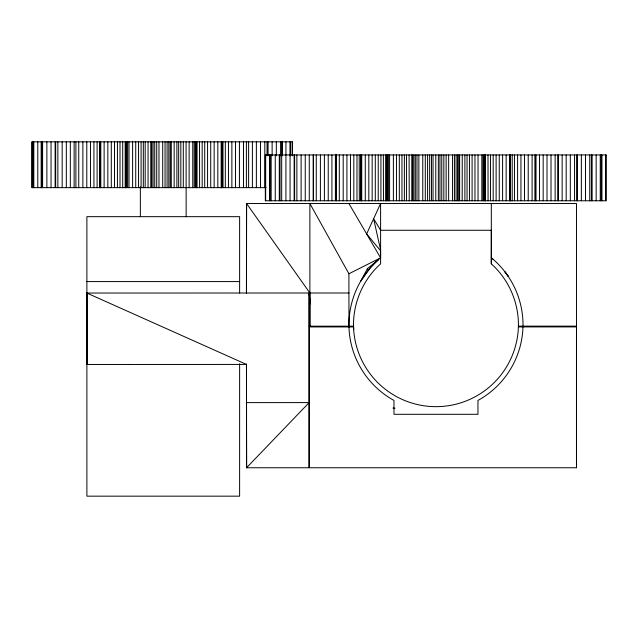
<?xml version="1.0" encoding="UTF-8"?>
<svg xmlns="http://www.w3.org/2000/svg" width="638" height="638" viewBox="0 0 638 638"><rect width="100%" height="100%" fill="white"/><g stroke="black" fill="none" stroke-linecap="round" stroke-linejoin="round"><path stroke-width="0.96" d="M246.499 293.033L246.579 203.53L576.481 203.53L576.473 467.758L576.489 326.146L518.375 326.146M309.143 402.586L309.127 467.75L309.119 293.009L309.143 402.586L246.579 467.75L576.473 467.75M246.428 293.033L246.587 203.53L309.885 293.001L348.986 293.001M462.183 200.771L462.255 154.954M491.332 230.262L491.308 263.845L494.283 266.636A82.477 82.477 0 0 1 518.439 324.949L518.263 329.583A82.477 82.477 0 0 1 435.969 406.661A82.477 82.477 0 0 1 353.667 329.583L353.492 324.949A82.477 82.477 0 0 1 377.648 266.636L380.599 263.869L380.599 203.53L366.643 233.915L380.607 250.782L380.599 257.832L367.392 268.67L360.574 281.422L370.511 267.553L378.565 259.499A87.055 87.055 0 0 0 348.914 324.949L348.97 326.935L348.906 273.766L309.877 203.53L309.885 326.935L353.556 326.935L353.492 324.949M491.332 257.832L493.365 259.499A87.055 87.055 0 0 1 523.024 324.949L522.833 329.878A87.055 87.055 0 0 1 479.497 399.579L477.966 400.393L477.966 414.301L393.965 414.301L393.965 400.393L392.434 399.579A87.055 87.055 0 0 1 349.098 329.878L348.978 326.17M348.906 273.766L380.599 257.832L348.898 203.53M119.489 364.481L120.064 364.481M130.551 364.473L129.985 364.473M266.086 187.652L31.9 187.652L31.9 141.835L292.459 141.835L292.459 155.776M380.551 230.262L491.603 230.262M86.888 281.581L239.617 281.581M309.127 326.178L353.556 326.17L353.667 329.583M518.375 326.911L576.489 326.903L576.473 324.949M86.872 364.489L246.499 364.434L86.824 293.041L86.896 364.489L86.824 293.041L309.885 293.001L309.845 325.962M246.515 363.939L246.507 402.618L309.127 402.594M392.984 408.041L394.962 408.2M491.308 257.64L493.365 259.499M367.392 268.67L368.501 270.01M380.599 230.262L373.621 218.722L380.607 249.984M309.047 293.017L310.411 303.879M246.459 364.434L246.579 467.75L246.531 402.618L246.539 414.142M409.086 154.954L409.229 200.771M383.342 154.954L383.486 200.771M359.194 154.954L359.33 200.771M487.998 154.954L488.07 200.771M246.483 402.618L246.579 467.75M222.973 141.835L223.037 187.652M199.534 141.835L199.598 187.652M605.757 154.954L605.757 200.771M601.937 154.954L601.937 200.771M601.267 154.954L601.267 200.771M600.246 154.954L600.246 200.771M596.163 154.954L596.163 200.771M592.112 154.954L592.112 200.771M591.402 154.954L591.402 200.771M589.743 154.954L589.743 200.771M585.509 154.954L585.509 200.771M581.354 154.954L581.354 200.771M577.278 154.954L577.278 200.771M576.8 154.954L576.8 200.771M574.551 154.954L574.551 200.771M570.308 154.954L570.308 200.771M566.169 154.954L566.169 200.771M562.15 154.954L562.15 200.771M558.266 154.954L558.266 200.771M557.923 154.954L557.923 200.771M555.14 154.954L555.14 200.771M551.009 154.954L551.009 200.771M547.021 154.954L547.021 200.771M543.177 154.954L543.177 200.771M539.501 154.954L539.501 200.771M536.016 154.954L536.016 200.771M535.322 154.954L535.322 200.771M535.043 154.954L535.043 200.771M532.108 154.954L532.108 200.771M528.216 154.954L528.216 200.771M524.484 154.954L524.484 200.771M520.943 154.954L520.943 200.771M517.593 154.954L517.593 200.771M514.451 154.954L514.451 200.771M512.218 154.954L512.218 200.771M510.416 154.954L510.448 200.771M510.264 154.954L510.264 200.771M510.161 154.954L510.161 200.771M509.698 154.954L509.698 200.771M506.141 154.954L506.141 200.771M502.6 154.954L502.6 200.771M499.259 154.954L499.259 200.771M496.117 154.954L496.117 200.771M493.19 154.954L493.19 200.771M491.324 203.53L491.308 263.845M490.494 154.954L490.494 200.771M485.486 154.954L485.486 200.771M485.239 154.954L485.239 200.771M484.728 154.954L484.728 200.771M483.987 154.954L483.987 200.771M483.022 154.954L483.022 200.771M481.834 154.954L481.834 200.771M478.037 154.954L478.037 200.771M474.959 154.954L474.959 200.771M472.096 154.954L472.096 200.771M469.456 154.954L469.456 200.771M467.04 154.954L467.04 200.771M464.879 154.954L464.879 200.771M459.631 154.954L459.631 200.771M458.706 154.954L458.706 200.771M457.526 154.954L457.526 200.771M456.098 154.954L456.098 200.771M454.439 154.954L454.439 200.771M452.557 154.954L452.557 200.771M448.642 154.954L448.642 200.771M446.129 154.954L446.129 200.771M443.833 154.954L443.833 200.771M441.767 154.954L441.767 200.771M439.941 154.954L439.941 200.771M438.37 154.954L438.37 200.771M435.786 154.954L435.786 200.771M433.043 154.954L433.043 200.771M431.479 154.954L431.479 200.771M429.653 154.954L429.653 200.771M427.588 154.954L427.588 200.771M425.291 154.954L425.291 200.771M422.771 154.954L422.771 200.771M418.863 154.954L418.863 200.771M416.981 154.954L416.981 200.771M415.322 154.954L415.322 200.771M413.895 154.954L413.895 200.771M412.714 154.954L412.714 200.771M411.789 154.954L411.789 200.771M406.542 154.954L406.542 200.771M404.38 154.954L404.38 200.771M401.964 154.954L401.964 200.771M399.316 154.954L399.316 200.771M396.453 154.954L396.453 200.771M393.383 154.954L393.383 200.771M389.587 154.954L389.587 200.771M388.398 154.954L388.398 200.771M387.425 154.954L387.425 200.771M386.684 154.954L386.684 200.771M386.181 154.954L386.181 200.771M385.926 154.954L385.926 200.771M380.918 154.954L380.918 200.771M378.23 154.954L378.23 200.771M375.303 154.954L375.303 200.771M372.161 154.954L372.161 200.771M368.812 154.954L368.812 200.771M365.279 154.954L365.279 200.771M361.714 154.954L361.714 200.771M361.252 154.954L361.252 200.771M361.156 154.954L361.156 200.771M360.964 154.954L361.004 200.771M356.969 154.954L356.969 200.771M353.827 154.954L353.827 200.771M350.477 154.954L350.477 200.771M346.928 154.954L346.928 200.771M343.204 154.954L343.204 200.771M339.312 154.954L339.312 200.771M336.37 154.954L336.37 200.771M336.09 154.954L336.09 200.771M335.405 154.954L335.405 200.771M331.912 154.954L331.912 200.771M328.235 154.954L328.235 200.771M324.399 154.954L324.399 200.771M320.404 154.954L320.404 200.771M316.273 154.954L316.273 200.771M313.497 154.954L313.497 200.771M313.154 154.954L313.154 200.771M309.271 154.954L309.271 200.771M305.251 154.954L305.251 200.771M301.112 154.954L301.112 200.771M296.869 154.954L296.869 200.771M294.612 154.954L294.612 200.771M294.142 154.954L294.142 200.771M292.276 141.835L292.276 155.776M290.649 141.835L290.649 155.776M290.067 154.954L290.067 200.771M289.963 141.835L289.963 155.776M285.952 141.835L285.904 200.771M282.1 141.835L282.1 155.776M281.964 141.835L281.964 155.776M281.677 154.954L281.677 200.771M280.584 141.835L280.584 155.776M280.018 154.954L280.018 200.771M279.3 154.954L279.3 200.771M276.318 141.835L276.318 155.776M275.257 154.954L275.257 200.771M272.131 141.835L272.131 155.776M271.166 154.954L271.166 200.771M270.153 154.954L270.153 200.771M269.475 154.954L269.475 200.771M268.064 141.835L268.064 155.776M267.075 141.835L267.075 155.776M265.663 154.954L265.663 200.771M264.818 141.835L264.818 187.652M260.519 141.835L260.519 187.652M256.372 141.835L256.372 187.652M252.393 141.835L252.393 187.652M248.613 141.835L248.613 187.652M246.396 141.835L246.396 187.652M243.509 141.835L243.509 187.652M239.617 293.033L239.617 216.673L86.888 216.673L86.888 496.165L239.617 496.165L239.617 363.732M239.417 141.835L239.417 187.652M235.526 141.835L235.526 187.652M231.865 141.835L231.865 187.652M228.452 141.835L228.452 187.652M225.326 141.835L225.326 187.652M221.809 141.835L221.809 187.652M221.705 141.835L221.705 187.652M221.633 141.835L221.633 187.652M221.171 141.835L221.171 187.652M217.821 141.835L217.821 187.652M214.153 141.835L214.153 187.652M210.731 141.835L210.731 187.652M207.573 141.835L207.573 187.652M204.71 141.835L204.71 187.652M202.182 141.835L202.182 187.652M196.863 141.835L196.863 187.652M196.703 141.835L196.703 187.652M196.185 141.835L196.185 187.652M195.34 141.835L195.34 187.652M194.199 141.835L194.199 187.652M192.764 141.835L192.764 187.652M189.127 141.835L189.127 187.652M186.081 141.835L186.16 216.673M183.305 141.835L183.305 187.652M180.833 141.835L180.833 187.652M178.672 141.835L178.672 187.652M176.878 141.835L176.878 187.652M174.15 141.835L174.15 187.652M171.271 141.835L171.271 187.652M170.226 141.835L170.226 187.652M168.823 141.835L168.823 187.652M167.084 141.835L167.084 187.652M165.043 141.835L165.043 187.652M162.706 141.835L162.706 187.652M158.974 141.835L158.974 187.652M156.717 141.835L156.717 187.652M154.747 141.835L154.747 187.652M153.08 141.835L153.08 187.652M151.748 141.835L151.748 187.652M150.775 141.835L150.775 187.652M148.048 141.835L148.048 187.652M145.185 141.835L145.185 187.652M143.319 141.835L143.319 187.652M141.094 141.835L141.094 187.652M140.344 186.806L140.344 216.673M138.558 141.835L138.558 187.652M135.727 141.835L135.727 187.652M132.616 141.835L132.616 187.652M128.996 141.835L128.996 187.652M127.64 141.835L127.64 187.652M126.579 141.835L126.579 187.652M125.814 141.835L125.814 187.652M125.375 141.835L125.375 187.652M125.287 141.835L125.287 187.652M122.703 141.835L122.703 187.652M120.008 141.835L120.008 187.652M117.424 141.835L117.424 187.652M114.505 141.835L114.505 187.652M111.299 141.835L111.299 187.652M107.83 141.835L107.83 187.652M104.122 141.835L104.122 187.652M100.796 141.835L100.796 187.652M100.325 141.835L100.429 187.652M99.488 141.835L99.488 187.652M97.104 141.835L97.104 187.652M93.938 141.835L93.938 187.652M90.484 141.835L90.484 187.652M86.784 141.835L86.784 187.652M82.868 141.835L82.868 187.652M78.745 141.835L78.745 187.652M75.906 141.835L75.906 187.652M74.128 141.835L74.128 187.652M70.324 141.835L70.324 187.652M66.328 141.835L66.328 187.652M62.173 141.835L62.173 187.652M57.867 141.835L57.867 187.652M55.665 141.835L55.665 187.652M55.115 141.835L55.115 187.652M51.04 141.835L51.04 187.652M46.869 141.835L46.869 187.652M42.61 141.835L42.61 187.652M41.741 141.835L41.741 187.652M41.167 141.835L41.167 187.652M37.778 141.835L37.778 187.652M33.798 141.835L33.798 187.652M33.184 141.835L33.184 187.652M32.155 141.835L32.155 187.652M606.1 154.954L265.32 154.954L265.32 200.771L606.1 200.771L606.1 154.954M508.43 276.589L505.033 271.955L508.43 276.589"/></g></svg>
